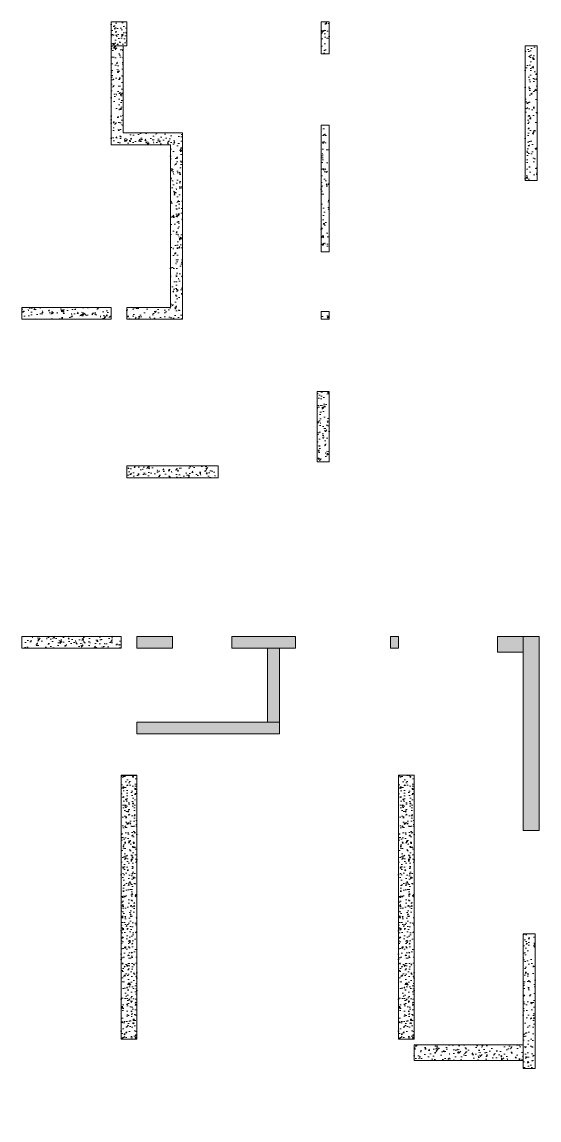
# Model space of a CAD drawing. Header units: millimetres. Extents: x 1078357 to 1340092, y -4684019 to -4550360.
# Drawn here: x 1240159 to 1246684, y -4638528 to -4624679 of the extents above; entities that cross this region are included whole.
import ezdxf

# ---------------------------------------------------------------- set-up
doc = ezdxf.new("R2010")
doc.units = ezdxf.units.MM
doc.layers.add('S-NON STR RCC WALL', color=8, linetype='Continuous', lineweight=0)
pattern_1 = [(230, (2383920.82, -9163324.34), (-182.184669, 15.9390855), [19.05, -209.55]), (175, (2383920.82, -9163324.34), (35.2434214, -191.056845), [15.24, -167.640584]), (280.4514447, (2383905.64, -9163323.01), (-146.941247, -175.117752), [16.190009, -178.0902446]), (226.1842, (2383920.82, -9163375.14), (-271.079041, 42.042328), [28.575, -314.325]), (276.6355576, (2383898.23, -9163371.64), (-237.404134, -247.426125), [24.285023, -267.135608]), (171.184151, (2383920.82, -9163375.14), (-237.404134, -247.426125), [22.859967, -251.459732]), (201, (2383895.42, -9163362.44), (-151.6143913, 102.265198), [19.05, -209.55]), (146, (2383895.42, -9163362.44), (-61.802028, -184.187966), [15.24, -167.64]), (251.451445, (2383882.79, -9163353.92), (-213.416419, -81.922769), [16.190009, -178.0899376]), (217.5, (2383920.82, -9163324.34), (-3.08860325, -84.5550389), [0, -165.608, 0, -170.18, 0, -168.275]), (187.5, (2383920.82, -9163324.34), (-66.8196625, -100.1805748), [0, -97.028, 0, -161.798, 0, -64.135]), (147.5, (2383977.46, -9163324.34), (-135.5905952, 5.728744), [0, -63.5, 0, -198.12, 0, -262.89]), (137.5, (2384002.86, -9163324.34), (-148.1291814, -25.426491), [0, -82.55, 0, -131.572, 0, -186.69])]
pattern_2 = [(50, (-5111161, 23564171.24), (182.184669, -15.93908554), [19.05, -209.55]), (355, (-5111161, 23564171.24), (-35.2434214, 191.0568452), [15.24, -167.6405842]), (100.4514447, (-5111145.82, 23564169.91), (146.9412471, 175.1177519), [16.1900088, -178.0902446]), (46.1842, (-5111161, 23564222.04), (271.0790409, -42.042328), [28.575, -314.325]), (96.6355576, (-5111138.41, 23564218.54), (237.404134, 247.4261246), [24.2850231, -267.1356082]), (351.1841512, (-5111161, 23564222.04), (237.404134, 247.4261246), [22.859967, -251.459732]), (21, (-5111135.6, 23564209.34), (151.6143913, -102.2651982), [19.05, -209.55]), (326, (-5111135.6, 23564209.34), (61.8020283, 184.1879661), [15.24, -167.64]), (71.451445, (-5111122.97, 23564200.82), (213.4164193, 81.9227689), [16.1900088, -178.0899376]), (37.5, (-5111161.004, 23564171.24), (3.08860325, 84.55503887), [0, -165.608, 0, -170.18, 0, -168.275]), (7.5, (-5111161, 23564171.24), (66.8196625, 100.18057482), [0, -97.028, 0, -161.798, 0, -64.135]), (327.5, (-5111217.646, 23564171.24), (135.59059517, -5.728744), [0, -63.5, 0, -198.12, 0, -262.89]), (317.5, (-5111243.05, 23564171.24), (148.1291814, 25.42649103), [0, -82.55, 0, -131.572, 0, -186.69])]

msp = doc.modelspace()

# ---------------------------------------------------------------- hatches: boundary and pattern name
at = {"layer": 'S-NON STR RCC WALL'}
h = msp.add_hatch(dxfattribs=at)
h.set_pattern_fill('AR-CONC', color=8, scale=20, angle=90)
h.set_pattern_definition([(140, (-1966715.6, -7163423.11), (12.550427, 143.4520365), [15, -165]), (85, (-1966715.6, -7163423.11), (-150.438427, -27.7502667), [12, -132]), (190.4514445, (-1966714.55, -7163411.16), (-137.887998, 115.7017693), [12.7480384, -140.2284224]), (136.1842, (-1966755.6, -7163423.11), (33.103856, 213.448266), [22.5, -247.5]), (186.6356355, (-1966752.84, -7163405.33), (-194.82372, 186.932389), [19.122068, -210.342752]), (81.184164, (-1966755.6, -7163423.11), (-194.82372, 186.932389), [18, -198]), (111, (-1966745.6, -7163403.11), (80.523778, 119.3814104), [15, -165]), (56, (-1966745.6, -7163403.11), (-145.030009, 48.6630664), [12, -132]), (161.4514447, (-1966738.88, -7163393.16), (-64.5062306, 168.0444753), [12.748038, -140.2284224]), (127.5, (-1966715.595, -7163423.113), (-66.57877077, 2.43197106), [0, -130.4, 0, -134, 0, -132.5]), (97.5, (-1966715.595, -7163423.11), (-78.8823424, 52.6139075), [0, -76.4, 0, -127.4, 0, -50.5]), (57.5, (-1966715.595, -7163467.713), (4.51097435, 106.7644872), [0, -50, 0, -156, 0, -207]), (47.5, (-1966715.595, -7163487.71), (-20.0209965, 116.6372339), [0, -65, 0, -103.6, 0, -147])])
h.paths.add_polyline_path([(1241484.4, -4624678.6), (1241484.4, -4624978.6), (1241284.5, -4624978.6), (1241284.5, -4624678.6)])
h = msp.add_hatch(dxfattribs=at)
h.set_pattern_fill('AR-CONC', color=256, angle=180)
h.set_pattern_definition([(50, (1243997.71, -4440108.92), (182.18467, -15.93909), [19.05, -209.55]), (355, (1243997.71, -4440108.92), (-35.24342, 191.05685), [15.24, -167.64058]), (100.45144, (1244012.9, -4440110.25), (146.94125, 175.11775), [16.19, -178.09024]), (46.1842, (1243997.71, -4440058.12), (271.07904, -42.04233), [28.575, -314.325]), (96.63556, (1244020.3, -4440061.62), (237.40413, 247.42612), [24.28502, -267.1356]), (351.18415, (1243997.71, -4440058.12), (237.40413, 247.42612), [22.85997, -251.45973]), (21, (1244023.11, -4440070.82), (151.61439, -102.2652), [19.05, -209.55]), (326, (1244023.11, -4440070.82), (61.80203, 184.18797), [15.24, -167.64]), (71.45144, (1244035.75, -4440079.34), (213.41642, 81.92277), [16.19, -178.08994]), (37.5, (1243997.714, -4440108.92), (3.088603, 84.55504), [0, -165.608, 0, -170.18, 0, -168.275]), (7.5, (1243997.71, -4440108.92), (66.819663, 100.180575), [0, -97.028, 0, -161.798, 0, -64.135]), (327.5, (1243941.07, -4440108.92), (135.590595, -5.728744), [0, -63.5, 0, -198.12, 0, -262.89]), (317.5, (1243915.67, -4440108.92), (148.12918, 25.42649), [0, -82.55, 0, -131.572, 0, -186.69])])
h.paths.add_polyline_path([(1243934.3, -4624678.6), (1244034.3, -4624678.6), (1244034.3, -4625078.6), (1243934.3, -4625078.6)])
h = msp.add_hatch(dxfattribs=at)
h.set_pattern_fill('AR-CONC', color=256, angle=180)
h.set_pattern_definition(pattern_2)
h.paths.add_polyline_path([(1242184.4, -4626078.6), (1242184.4, -4628428.6), (1241484.4, -4628428.6), (1241484.4, -4628278.6), (1242034.4, -4628278.6), (1242034.4, -4626228.6), (1241284.4, -4626228.6), (1241284.4, -4624978.5), (1241434.4, -4624978.5), (1241434.4, -4626078.6)])
at = {"layer": 'S-NON STR RCC WALL', "ltscale": 700}
h = msp.add_hatch(dxfattribs=at)
h.set_pattern_fill('AR-CONC', color=256)
h.set_pattern_definition([(50, (113393.38, 244193.84), (182.184669, -15.9390855), [19.05, -209.55]), (355, (113393.38, 244193.84), (-35.2434214, 191.056845), [15.24, -167.640584]), (100.4514447, (113408.56, 244192.51), (146.941247, 175.117752), [16.190009, -178.0902446]), (46.1842, (113393.38, 244244.64), (271.079041, -42.042328), [28.575, -314.325]), (96.6355576, (113415.97, 244241.14), (237.404134, 247.426125), [24.285023, -267.135608]), (351.184151, (113393.38, 244244.64), (237.404134, 247.426125), [22.859967, -251.459732]), (21, (113418.78, 244231.94), (151.6143913, -102.265198), [19.05, -209.55]), (326, (113418.78, 244231.94), (61.802028, 184.187966), [15.24, -167.64]), (71.451445, (113431.41, 244223.42), (213.416419, 81.922769), [16.190009, -178.0899376]), (37.5, (113393.38, 244193.84), (3.08860325, 84.5550389), [0, -165.608, 0, -170.18, 0, -168.275]), (7.5, (113393.38, 244193.84), (66.8196625, 100.1805748), [0, -97.028, 0, -161.798, 0, -64.135]), (327.5, (113336.736, 244193.84), (135.5905952, -5.728744), [0, -63.5, 0, -198.12, 0, -262.89]), (317.5, (113311.34, 244193.84), (148.1291814, 25.426491), [0, -82.55, 0, -131.572, 0, -186.69])])
h.paths.add_polyline_path([(1246509.3, -4624978.5), (1246659.3, -4624978.5), (1246659.3, -4626678.5), (1246509.3, -4626678.5)])
at = {"layer": 'S-NON STR RCC WALL'}
h = msp.add_hatch(dxfattribs=at)
h.set_pattern_fill('AR-CONC', color=256, angle=180)
h.set_pattern_definition([(50, (2341222.43, -9124128.1), (182.184669, -15.9390855), [19.05, -209.55]), (355, (2341222.43, -9124128.1), (-35.2434214, 191.056845), [15.24, -167.640584]), (100.4514447, (2341237.61, -9124129.43), (146.941247, 175.117752), [16.190009, -178.0902446]), (46.1842, (2341222.43, -9124077.3), (271.079041, -42.042328), [28.575, -314.325]), (96.6355576, (2341245.02, -9124080.8), (237.404134, 247.426125), [24.285023, -267.135608]), (351.184151, (2341222.43, -9124077.3), (237.404134, 247.426125), [22.859967, -251.459732]), (21, (2341247.83, -9124090), (151.6143913, -102.265198), [19.05, -209.55]), (326, (2341247.83, -9124090), (61.802028, 184.187966), [15.24, -167.64]), (71.451445, (2341260.46, -9124098.53), (213.416419, 81.922769), [16.190009, -178.0899376]), (37.5, (2341222.43, -9124128.106), (3.08860325, 84.5550389), [0, -165.608, 0, -170.18, 0, -168.275]), (7.5, (2341222.43, -9124128.11), (66.8196625, 100.1805748), [0, -97.028, 0, -161.798, 0, -64.135]), (327.5, (2341165.79, -9124128.106), (135.5905952, -5.728744), [0, -63.5, 0, -198.12, 0, -262.89]), (317.5, (2341140.39, -9124128.11), (148.1291814, 25.426491), [0, -82.55, 0, -131.572, 0, -186.69])])
h.paths.add_polyline_path([(1243934.3, -4625978.6), (1244034.3, -4625978.6), (1244034.3, -4627578.6), (1243934.3, -4627578.6)])
h = msp.add_hatch(dxfattribs=at)
h.set_pattern_fill('AR-CONC', color=256, angle=180)
h.set_pattern_definition(pattern_2)
h.paths.add_polyline_path([(1240159.3, -4628278.6), (1241284.3, -4628278.6), (1241284.3, -4628428.6), (1240159.3, -4628428.6)])
h = msp.add_hatch(dxfattribs=at)
h.set_pattern_fill('AR-CONC', color=256, angle=180)
h.set_pattern_definition([(50, (2341209.22, -9125492.77), (182.184669, -15.9390855), [19.05, -209.55]), (355, (2341209.22, -9125492.77), (-35.2434214, 191.056845), [15.24, -167.640584]), (100.4514447, (2341224.4, -9125494.1), (146.941247, 175.117752), [16.190009, -178.0902446]), (46.1842, (2341209.22, -9125441.97), (271.079041, -42.042328), [28.575, -314.325]), (96.6355576, (2341231.8, -9125445.47), (237.404134, 247.426125), [24.285023, -267.135608]), (351.184151, (2341209.22, -9125441.97), (237.404134, 247.426125), [22.859967, -251.459732]), (21, (2341234.62, -9125454.67), (151.6143913, -102.265198), [19.05, -209.55]), (326, (2341234.62, -9125454.67), (61.802028, 184.187966), [15.24, -167.64]), (71.451445, (2341247.25, -9125463.2), (213.416419, 81.922769), [16.190009, -178.0899376]), (37.5, (2341209.216, -9125492.77), (3.08860325, 84.5550389), [0, -165.608, 0, -170.18, 0, -168.275]), (7.5, (2341209.22, -9125492.77), (66.8196625, 100.1805748), [0, -97.028, 0, -161.798, 0, -64.135]), (327.5, (2341152.574, -9125492.77), (135.5905952, -5.728744), [0, -63.5, 0, -198.12, 0, -262.89]), (317.5, (2341127.17, -9125492.77), (148.1291814, 25.426491), [0, -82.55, 0, -131.572, 0, -186.69])])
h.paths.add_polyline_path([(1243934.3, -4628428.6), (1244034.3, -4628428.6), (1244034.3, -4628328.6), (1243934.3, -4628328.6)])
h = msp.add_hatch(dxfattribs=at)
h.set_pattern_fill('AR-CONC', color=256, angle=180)
h.set_pattern_definition([(50, (-6207650.47, 28248190.42), (182.184669, -15.93908554), [19.05, -209.55]), (355, (-6207650.47, 28248190.42), (-35.2434214, 191.0568452), [15.24, -167.6405842]), (100.4514447, (-6207635.28, 28248189.1), (146.9412471, 175.1177519), [16.1900088, -178.0902446]), (46.1842, (-6207650.47, 28248241.22), (271.0790409, -42.042328), [28.575, -314.325]), (96.6355576, (-6207627.88, 28248237.72), (237.404134, 247.4261246), [24.2850231, -267.1356082]), (351.1841512, (-6207650.47, 28248241.22), (237.404134, 247.4261246), [22.859967, -251.459732]), (21, (-6207625.07, 28248228.52), (151.6143913, -102.2651982), [19.05, -209.55]), (326, (-6207625.07, 28248228.52), (61.8020283, 184.1879661), [15.24, -167.64]), (71.451445, (-6207612.43, 28248220), (213.4164193, 81.9227689), [16.1900088, -178.0899376]), (37.5, (-6207650.466, 28248190.42), (3.08860325, 84.55503887), [0, -165.608, 0, -170.18, 0, -168.275]), (7.5, (-6207650.47, 28248190.42), (66.8196625, 100.18057482), [0, -97.028, 0, -161.798, 0, -64.135]), (327.5, (-6207707.11, 28248190.42), (135.59059517, -5.72874399), [0, -63.5, 0, -198.12, 0, -262.89]), (317.5, (-6207732.51, 28248190.42), (148.1291814, 25.42649103), [0, -82.55, 0, -131.572, 0, -186.69])])
h.paths.add_polyline_path([(1243884.3, -4629338.6), (1244034.3, -4629338.6), (1244034.3, -4630228.5), (1243884.3, -4630228.5)])
h = msp.add_hatch(dxfattribs=at)
h.set_pattern_fill('AR-CONC', color=256)
h.set_pattern_definition([(50, (-5111161, 23564171.24), (182.184669, -15.93908554), [19.05, -209.55]), (355, (-5111161, 23564171.24), (-35.2434214, 191.0568452), [15.24, -167.6405842]), (100.4514447, (-5111145.82, 23564169.91), (146.9412471, 175.1177519), [16.1900088, -178.0902446]), (46.1842, (-5111161, 23564222.04), (271.0790409, -42.042328), [28.575, -314.325]), (96.6355576, (-5111138.41, 23564218.54), (237.404134, 247.4261246), [24.2850231, -267.1356082]), (351.1841512, (-5111161, 23564222.04), (237.404134, 247.4261246), [22.859967, -251.459732]), (21, (-5111135.6, 23564209.34), (151.6143913, -102.2651982), [19.05, -209.55]), (326, (-5111135.6, 23564209.34), (61.8020283, 184.1879661), [15.24, -167.64]), (71.451445, (-5111122.97, 23564200.82), (213.4164193, 81.9227689), [16.1900088, -178.0899376]), (37.5, (-5111161.004, 23564171.24), (3.08860325, 84.55503887), [0, -165.608, 0, -170.18, 0, -168.275]), (7.5, (-5111161, 23564171.24), (66.8196625, 100.18057482), [0, -97.028, 0, -161.798, 0, -64.135]), (327.5, (-5111217.646, 23564171.24), (135.59059517, -5.728744), [0, -63.5, 0, -198.12, 0, -262.89]), (317.5, (-5111243.05, 23564171.24), (148.1291814, 25.42649103), [0, -82.55, 0, -131.572, 0, -186.69])])
h.paths.add_polyline_path([(1242634.3, -4630278.6), (1241484.3, -4630278.6), (1241484.3, -4630428.6), (1242634.3, -4630428.6)])
h = msp.add_hatch(dxfattribs=at)
h.set_pattern_fill('AR-CONC', color=256)
h.set_pattern_definition([(50, (-6208385.72, 28248240.43), (182.184669, -15.93908554), [19.05, -209.55]), (355, (-6208385.72, 28248240.43), (-35.2434214, 191.0568452), [15.24, -167.6405842]), (100.4514447, (-6208370.54, 28248239.1), (146.9412471, 175.1177519), [16.1900088, -178.0902446]), (46.1842, (-6208385.72, 28248291.23), (271.0790409, -42.042328), [28.575, -314.325]), (96.6355576, (-6208363.13, 28248287.72), (237.404134, 247.4261246), [24.2850231, -267.1356082]), (351.1841512, (-6208385.72, 28248291.23), (237.404134, 247.4261246), [22.859967, -251.459732]), (21, (-6208360.32, 28248278.53), (151.6143913, -102.2651982), [19.05, -209.55]), (326, (-6208360.32, 28248278.53), (61.8020283, 184.1879661), [15.24, -167.64]), (71.451445, (-6208347.69, 28248270), (213.4164193, 81.9227689), [16.1900088, -178.0899376]), (37.5, (-6208385.72, 28248240.43), (3.08860325, 84.55503887), [0, -165.608, 0, -170.18, 0, -168.275]), (7.5, (-6208385.72, 28248240.43), (66.8196625, 100.18057482), [0, -97.028, 0, -161.798, 0, -64.135]), (327.5, (-6208442.36, 28248240.43), (135.59059517, -5.72874399), [0, -63.5, 0, -198.12, 0, -262.89]), (317.5, (-6208467.76, 28248240.43), (148.1291814, 25.42649103), [0, -82.55, 0, -131.572, 0, -186.69])])
h.paths.add_polyline_path([(1241409.3, -4632428.5), (1240159.2, -4632428.5), (1240159.2, -4632578.5), (1241409.3, -4632578.5)])
at = {"layer": 'S-NON STR RCC WALL', "ltscale": 700}
h = msp.add_hatch(dxfattribs=at)
h.set_pattern_fill('AR-CONC', color=256)
h.set_pattern_definition(pattern_1)
h.paths.add_polyline_path([(1243609.4, -4632578.6), (1242809.4, -4632578.6), (1242809.4, -4632428.6), (1243609.4, -4632428.6)])
h.paths.add_polyline_path([(1242059.4, -4632428.6), (1241609.4, -4632428.6), (1241609.4, -4632578.6), (1242059.4, -4632578.6)])
h.paths.add_polyline_path([(1243259.3, -4633508.5), (1243409.4, -4633508.5), (1243409.4, -4632578.6), (1243259.3, -4632578.6)])
h.paths.add_polyline_path([(1241609.4, -4633658.6), (1243409.4, -4633658.6), (1243409.4, -4633508.6), (1241609.4, -4633508.6)])
h.paths.add_polyline_path([(1246684.4, -4632430.6), (1246484.4, -4632430.6), (1246484.4, -4634878.6), (1246684.4, -4634878.6)])
h.paths.add_polyline_path([(1244809.4, -4632428.6), (1244909.4, -4632428.6), (1244909.4, -4632578.6), (1244809.4, -4632578.6)])
h.paths.add_polyline_path([(1246159.4, -4632428.6), (1246484.4, -4632428.6), (1246484.4, -4632628.6), (1246159.4, -4632628.6)])
at = {"layer": 'S-NON STR RCC WALL'}
h = msp.add_hatch(dxfattribs=at)
h.set_pattern_fill('AR-CONC', color=8, scale=20, angle=180)
h.set_pattern_definition([(230, (3778252.7, -7847124.49), (-143.4520365, 12.550427), [15, -165]), (175, (3778252.7, -7847124.49), (27.7502667, -150.438427), [12, -132]), (280.4514445, (3778240.75, -7847123.44), (-115.7017693, -137.887998), [12.7480384, -140.2284224]), (226.1842, (3778252.7, -7847164.49), (-213.448266, 33.103856), [22.5, -247.5]), (276.6356355, (3778234.92, -7847161.73), (-186.932389, -194.82372), [19.122068, -210.342752]), (171.184164, (3778252.7, -7847164.5), (-186.932389, -194.82372), [18, -198]), (201, (3778232.7, -7847154.49), (-119.3814104, 80.523778), [15, -165]), (146, (3778232.7, -7847154.49), (-48.6630664, -145.030009), [12, -132]), (251.4514447, (3778222.75, -7847147.78), (-168.0444753, -64.5062306), [12.748038, -140.2284224]), (217.5, (3778252.703, -7847124.49), (-2.43197106, -66.57877077), [0, -130.4, 0, -134, 0, -132.5]), (187.5, (3778252.7, -7847124.49), (-52.6139075, -78.8823424), [0, -76.4, 0, -127.4, 0, -50.5]), (147.5, (3778297.303, -7847124.49), (-106.7644872, 4.51097435), [0, -50, 0, -156, 0, -207]), (137.5, (3778317.3, -7847124.49), (-116.6372339, -20.0209965), [0, -65, 0, -103.6, 0, -147])])
h.paths.add_polyline_path([(1241609.5, -4637508.6), (1241609.5, -4634178.6), (1241410, -4634178.6), (1241410, -4637508.6)])
h = msp.add_hatch(dxfattribs=at)
h.set_pattern_fill('AR-CONC', color=8, scale=20, angle=180)
h.set_pattern_definition([(230, (3781752.7, -7847124.49), (-143.4520365, 12.550427), [15, -165]), (175, (3781752.7, -7847124.49), (27.7502667, -150.438427), [12, -132]), (280.4514445, (3781740.75, -7847123.44), (-115.7017693, -137.887998), [12.7480384, -140.2284224]), (226.1842, (3781752.7, -7847164.49), (-213.448266, 33.103856), [22.5, -247.5]), (276.6356355, (3781734.92, -7847161.73), (-186.932389, -194.82372), [19.122068, -210.342752]), (171.184164, (3781752.7, -7847164.5), (-186.932389, -194.82372), [18, -198]), (201, (3781732.7, -7847154.49), (-119.3814104, 80.523778), [15, -165]), (146, (3781732.7, -7847154.49), (-48.6630664, -145.030009), [12, -132]), (251.4514447, (3781722.75, -7847147.78), (-168.0444753, -64.5062306), [12.748038, -140.2284224]), (217.5, (3781752.703, -7847124.49), (-2.43197106, -66.57877077), [0, -130.4, 0, -134, 0, -132.5]), (187.5, (3781752.7, -7847124.49), (-52.6139075, -78.8823424), [0, -76.4, 0, -127.4, 0, -50.5]), (147.5, (3781797.303, -7847124.49), (-106.7644872, 4.51097435), [0, -50, 0, -156, 0, -207]), (137.5, (3781817.3, -7847124.49), (-116.6372339, -20.0209965), [0, -65, 0, -103.6, 0, -147])])
h.paths.add_polyline_path([(1245109.5, -4637508.6), (1245109.5, -4634178.6), (1244910, -4634178.6), (1244910, -4637508.6)])
at = {"layer": 'S-NON STR RCC WALL', "ltscale": 700}
h = msp.add_hatch(dxfattribs=at)
h.set_pattern_fill('AR-CONC', color=256)
h.set_pattern_definition(pattern_1)
h.paths.add_polyline_path([(1246484.4, -4636178.6), (1246634.4, -4636178.6), (1246634.4, -4637878.6), (1246484.4, -4637878.6)])
at = {"layer": 'S-NON STR RCC WALL'}
h = msp.add_hatch(dxfattribs=at)
h.set_pattern_fill('AR-CONC', color=256)
h.set_pattern_definition([(50, (-7305610.44, 32931259.65), (182.184669, -15.93908554), [19.05, -209.55]), (355, (-7305610.44, 32931259.65), (-35.2434214, 191.0568452), [15.24, -167.6405842]), (100.4514447, (-7305595.25, 32931258.32), (146.9412471, 175.1177519), [16.1900088, -178.0902446]), (46.1842, (-7305610.44, 32931310.45), (271.0790409, -42.0423279), [28.575, -314.325]), (96.6355576, (-7305587.85, 32931306.95), (237.404134, 247.4261246), [24.2850231, -267.1356082]), (351.1841512, (-7305610.44, 32931310.45), (237.404134, 247.4261246), [22.859967, -251.459732]), (21, (-7305585.04, 32931297.75), (151.61439127, -102.2651982), [19.05, -209.55]), (326, (-7305585.04, 32931297.75), (61.80202835, 184.1879661), [15.24, -167.64]), (71.451445, (-7305572.4, 32931289.23), (213.4164193, 81.9227689), [16.1900088, -178.0899376]), (37.5, (-7305610.436, 32931259.65), (3.08860325, 84.55503887), [0, -165.608, 0, -170.18, 0, -168.275]), (7.5, (-7305610.44, 32931259.65), (66.8196625, 100.18057482), [0, -97.028, 0, -161.798, 0, -64.135]), (327.5, (-7305667.08, 32931259.65), (135.59059517, -5.72874399), [0, -63.5, 0, -198.12, 0, -262.89]), (317.5, (-7305692.48, 32931259.65), (148.1291814, 25.42649103), [0, -82.55, 0, -131.572, 0, -186.69])])
h.paths.add_polyline_path([(1246484.3, -4638528.5), (1246484.3, -4638528.5), (1246484.3, -4637778.5), (1245109.3, -4637778.5), (1245109.3, -4637578.6), (1246484.3, -4637578.6)])

# ---------------------------------------------------------------- linework, layer by layer
at = {"layer": 'S-NON STR RCC WALL', "color": 1, "lineweight": 25}
msp.add_line((1241409.5, -4634178.6, 0), (1241609.5, -4634178.6, 0), dxfattribs=at)
at = {"layer": 'S-NON STR RCC WALL', "elevation": 0}
for points in [[(1241484.4, -4624678.6), (1241484.4, -4624978.6), (1241284.5, -4624978.6), (1241284.5, -4624678.6)], [(1243934.3, -4624678.6), (1244034.3, -4624678.6), (1244034.3, -4625078.6), (1243934.3, -4625078.6)], [(1242184.4, -4626078.6), (1242184.4, -4628428.6), (1241484.4, -4628428.6), (1241484.4, -4628278.6), (1242034.4, -4628278.6), (1242034.4, -4626228.6), (1241284.4, -4626228.6), (1241284.4, -4624978.5), (1241434.4, -4624978.5), (1241434.4, -4626078.6)], [(1240159.3, -4628278.6), (1241284.3, -4628278.6), (1241284.3, -4628428.6), (1240159.3, -4628428.6)], [(1241409.3, -4632428.5), (1240159.2, -4632428.5), (1240159.2, -4632578.5), (1241409.3, -4632578.5)], [(1242059.4, -4632428.6), (1241609.4, -4632428.6), (1241609.4, -4632578.6), (1242059.4, -4632578.6)], [(1243609.4, -4632578.6), (1242809.4, -4632578.6), (1242809.4, -4632428.6), (1243609.4, -4632428.6)], [(1244809.4, -4632428.6), (1244909.4, -4632428.6), (1244909.4, -4632578.6), (1244809.4, -4632578.6)], [(1246159.4, -4632428.6), (1246484.4, -4632428.6), (1246484.4, -4632628.6), (1246159.4, -4632628.6)], [(1246684.4, -4632430.6), (1246484.4, -4632430.6), (1246484.4, -4634878.6), (1246684.4, -4634878.6)], [(1243259.3, -4633508.5), (1243409.4, -4633508.5), (1243409.4, -4632578.6), (1243259.3, -4632578.6)], [(1241609.4, -4633658.6), (1243409.4, -4633658.6), (1243409.4, -4633508.6), (1241609.4, -4633508.6)], [(1241609.2, -4637508.6), (1241609.5, -4634178.6), (1241410, -4634178.6), (1241409.8, -4637508.6)], [(1245109.2, -4637508.6), (1245109.5, -4634178.6), (1244910, -4634178.6), (1244909.8, -4637508.6)], [(1246484.4, -4636178.6), (1246634.4, -4636178.6), (1246634.4, -4637878.6), (1246484.4, -4637878.6)], [(1246484.3, -4637778.5), (1246484.3, -4637778.5), (1246484.3, -4637778.5), (1245109.3, -4637778.5), (1245109.3, -4637578.6), (1246484.3, -4637578.6)]]:
    msp.add_lwpolyline(points, close=True, dxfattribs=at)
at = {"layer": 'S-NON STR RCC WALL', "ltscale": 700, "elevation": 0}
for points in [[(1246509.3, -4624978.5), (1246659.3, -4624978.5), (1246659.3, -4626678.5), (1246509.3, -4626678.5)], [(1243934.3, -4625978.6), (1244034.3, -4625978.6), (1244034.3, -4627578.6), (1243934.3, -4627578.6)], [(1243934.3, -4628428.6), (1244034.3, -4628428.6), (1244034.3, -4628328.6), (1243934.3, -4628328.6)], [(1243884.3, -4629338.6), (1244034.3, -4629338.6), (1244034.3, -4630228.5), (1243884.3, -4630228.5)], [(1242634.3, -4630278.6), (1241484.3, -4630278.6), (1241484.3, -4630428.6), (1242634.3, -4630428.6)]]:
    msp.add_lwpolyline(points, close=True, dxfattribs=at)

doc.saveas('drawing.dxf')
